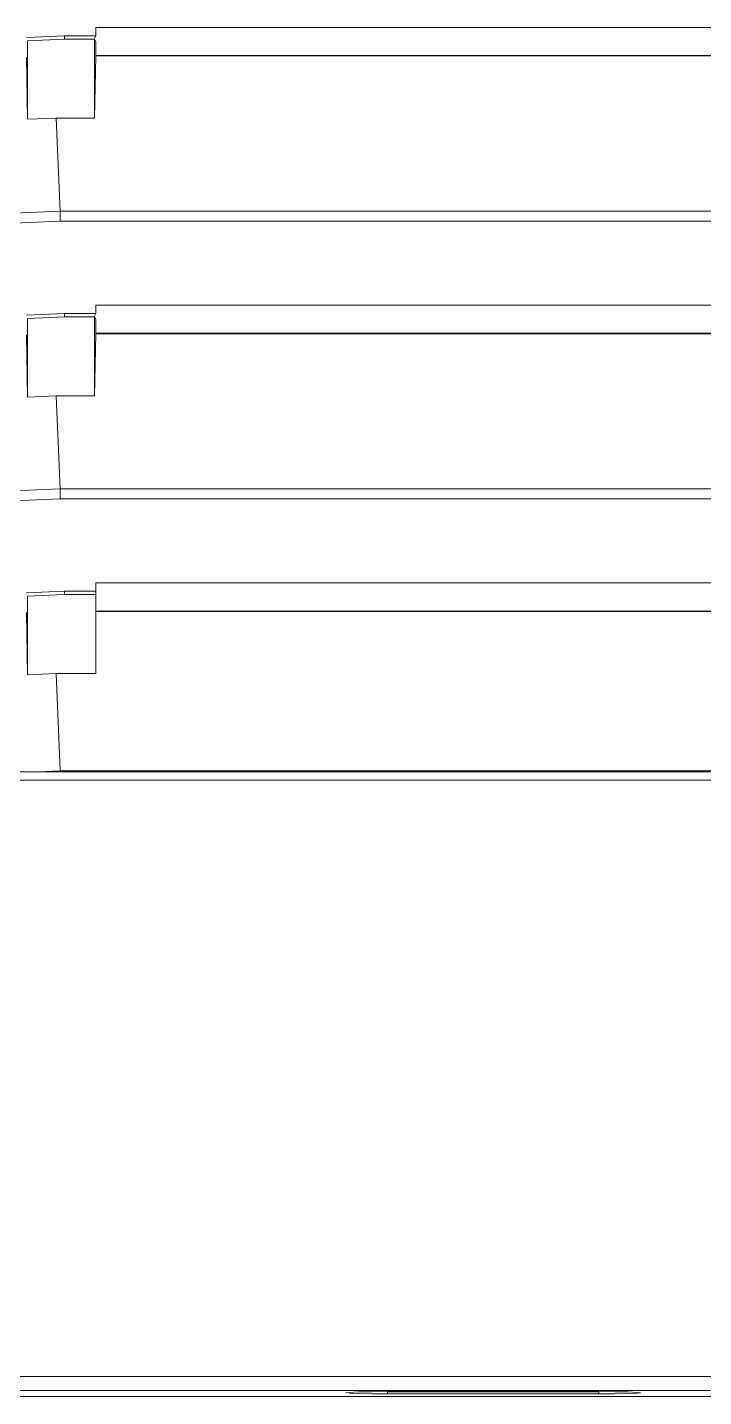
# Model space of a CAD drawing. Header units: millimetres. Extents: x -6000 to 26000, y -6000 to 26000.
# Drawn here: x 111.17 to 114.56, y -3345.29 to -3338.44 of the extents above; entities that cross this region are included whole.
import ezdxf

# ---------------------------------------------------------------- set-up
doc = ezdxf.new("R2010")
doc.units = ezdxf.units.MM
doc.header["$MEASUREMENT"] = 0
doc.layers.add('Чертеж и Рисунок_Ном._пера__7', color=7, linetype='Continuous', lineweight=15)
doc.layers.add('Чертеж и Рисунок_Ном._пера__8', color=7, linetype='Continuous', lineweight=15, true_color=0xa80f02)

msp = doc.modelspace()

# ---------------------------------------------------------------- linework, layer by layer
at = {"layer": 'Чертеж и Рисунок_Ном._пера__7', "color": 7, "linetype": 'Continuous', "lineweight": 15}
for p, q in [((111.1686, -3338.4869), (111.3594, -3338.4785)), ((111.3597, -3338.4955), (111.1746, -3338.5036)), ((111.3594, -3338.4785), (111.5163, -3338.4785)), ((111.3597, -3338.4955), (111.3594, -3338.4785)), ((111.5078, -3338.4955), (111.3597, -3338.4955)), ((111.5078, -3338.4955), (111.5163, -3338.4785)), ((111.5078, -3338.4955), (111.5102, -3338.4955)), ((111.5102, -3338.8909), (111.5102, -3338.4955)), ((111.5102, -3338.4955), (111.5163, -3338.5077)), ((111.5163, -3338.4368), (116.67, -3338.4368)), ((111.5163, -3338.4785), (111.5163, -3338.4368)), ((111.1746, -3338.5036), (111.1734, -3338.5061)), ((111.1746, -3338.5036), (111.1746, -3338.8971)), ((111.5163, -3338.5077), (111.5163, -3338.5779)), ((111.1692, -3338.5857), (111.1746, -3338.8971)), ((111.5157, -3338.5798), (111.5102, -3338.8909)), ((111.5163, -3338.5779), (111.5157, -3338.5798)), ((116.6706, -3338.5798), (111.5157, -3338.5798)), ((111.5163, -3338.5779), (116.67, -3338.5779)), ((111.3167, -3338.8909), (111.1746, -3338.8971)), ((111.3167, -3338.8909), (111.337, -3339.3574)), ((111.5102, -3338.8909), (111.3167, -3338.8909)), ((111.337, -3339.3574), (105.7225, -3339.6025)), ((122.3507, -3339.3574), (111.337, -3339.3574)), ((111.3381, -3339.4066), (105.7221, -3339.6518)), ((122.3496, -3339.4066), (111.3381, -3339.4066)), ((111.1686, -3339.8779), (111.3594, -3339.8695)), ((111.3594, -3339.8695), (111.5163, -3339.8695)), ((111.3597, -3339.8865), (111.3594, -3339.8695)), ((111.5078, -3339.8865), (111.5163, -3339.8695)), ((111.5163, -3339.8278), (116.67, -3339.8278)), ((111.5163, -3339.8695), (111.5163, -3339.8278)), ((111.1746, -3339.8946), (111.1734, -3339.8971)), ((111.3597, -3339.8865), (111.1746, -3339.8946)), ((111.1746, -3339.8946), (111.1746, -3340.2881)), ((111.5078, -3339.8865), (111.3597, -3339.8865)), ((111.5078, -3339.8865), (111.5102, -3339.8865)), ((111.5102, -3340.2819), (111.5102, -3339.8865)), ((111.5102, -3339.8865), (111.5163, -3339.8987)), ((111.5163, -3339.8987), (111.5163, -3339.9689)), ((111.1692, -3339.9767), (111.1746, -3340.2881)), ((111.5157, -3339.9708), (111.5102, -3340.2819)), ((111.5163, -3339.9689), (111.5157, -3339.9708)), ((116.6706, -3339.9708), (111.5157, -3339.9708)), ((111.5163, -3339.9689), (116.67, -3339.9689)), ((111.3167, -3340.2819), (111.1746, -3340.2881)), ((111.3167, -3340.2819), (111.337, -3340.7484)), ((111.5102, -3340.2819), (111.3167, -3340.2819)), ((111.337, -3340.7484), (105.7225, -3340.9935)), ((105.7221, -3341.0428), (111.3381, -3340.7976)), ((115.7884, -3341.2188), (111.5163, -3341.2188)), ((111.5163, -3341.2605), (111.5163, -3341.2188)), ((111.1686, -3341.2689), (111.3594, -3341.2605)), ((111.1746, -3341.2856), (111.1734, -3341.2881)), ((111.3597, -3341.2775), (111.1746, -3341.2856)), ((111.1746, -3341.2856), (111.1746, -3341.6791)), ((111.3594, -3341.2605), (111.5163, -3341.2605)), ((111.3597, -3341.2775), (111.3594, -3341.2605)), ((111.3597, -3341.2775), (111.5163, -3341.2775)), ((111.5163, -3341.2775), (111.5163, -3341.2605)), ((111.5163, -3341.6729), (111.5163, -3341.2775)), ((111.1692, -3341.3677), (111.1746, -3341.6791)), ((115.7067, -3341.3599), (111.5163, -3341.3599)), ((111.5163, -3341.3618), (115.7064, -3341.3618)), ((111.3167, -3341.6729), (111.1746, -3341.6791)), ((111.5163, -3341.6729), (111.3167, -3341.6729)), ((111.3167, -3341.6729), (111.3379, -3342.1597)), ((105.79, -3342.1647), (115.2851, -3342.1647)), ((111.3379, -3342.1597), (111.2247, -3342.1647)), ((111.3379, -3342.1597), (115.264, -3342.1597)), ((115.2851, -3342.2064), (105.79, -3342.2064)), ((104.0354, -3345.1939), (114.6416, -3345.1939)), ((104.0354, -3345.2634), (114.6416, -3345.2634)), ((112.9769, -3345.2696), (114.034, -3345.2696)), ((112.9769, -3345.2697), (114.034, -3345.2697)), ((114.034, -3345.2809), (112.9769, -3345.2809)), ((114.2427, -3345.2751), (114.2427, -3345.2755)), ((104.0044, -3345.2944), (129.6833, -3345.2944))]:
    msp.add_line(p, q, dxfattribs=at)
at = {"layer": 'Чертеж и Рисунок_Ном._пера__7', "color": 7, "linetype": 'Continuous', "lineweight": 15, "flags": 128}
for points in [[(111.3381, -3339.4066), (111.3378, -3339.393), (111.3375, -3339.3799), (111.3372, -3339.3679), (111.337, -3339.3574)], [(111.337, -3340.7484), (111.3373, -3340.7589), (111.3376, -3340.7709), (111.3378, -3340.784), (111.3381, -3340.7976)], [(112.7682, -3345.2751), (112.7839, -3345.273), (112.8288, -3345.2713)], [(112.8288, -3345.2713), (112.8966, -3345.2701), (112.9769, -3345.2696)], [(112.9769, -3345.2809), (112.8975, -3345.2805), (112.8299, -3345.2793)], [(114.034, -3345.2696), (114.1141, -3345.2701), (114.1821, -3345.2713)], [(114.181, -3345.2793), (114.1136, -3345.2805), (114.034, -3345.2809)], [(114.2427, -3345.2755), (114.2267, -3345.2776), (114.181, -3345.2793)], [(114.1821, -3345.2713), (114.2269, -3345.273), (114.2427, -3345.2751)]]:
    msp.add_lwpolyline(points, dxfattribs=at)
at = {"layer": 'Чертеж и Рисунок_Ном._пера__8', "color": 14, "linetype": 'Continuous', "lineweight": 15, "true_color": 0xa80f02}
for p, q in [((111.337, -3340.7484), (116.152, -3340.7484)), ((111.3381, -3340.7976), (116.0803, -3340.7976)), ((112.9769, -3345.2696), (112.9769, -3345.2809)), ((114.034, -3345.2809), (114.034, -3345.2696))]:
    msp.add_line(p, q, dxfattribs=at)
at = {"layer": 'Чертеж и Рисунок_Ном._пера__8', "color": 14, "linetype": 'Continuous', "lineweight": 15, "true_color": 0xa80f02, "flags": 128}
msp.add_lwpolyline([(112.8299, -3345.2793), (112.7843, -3345.2776)], dxfattribs=at)

doc.saveas('drawing.dxf')
